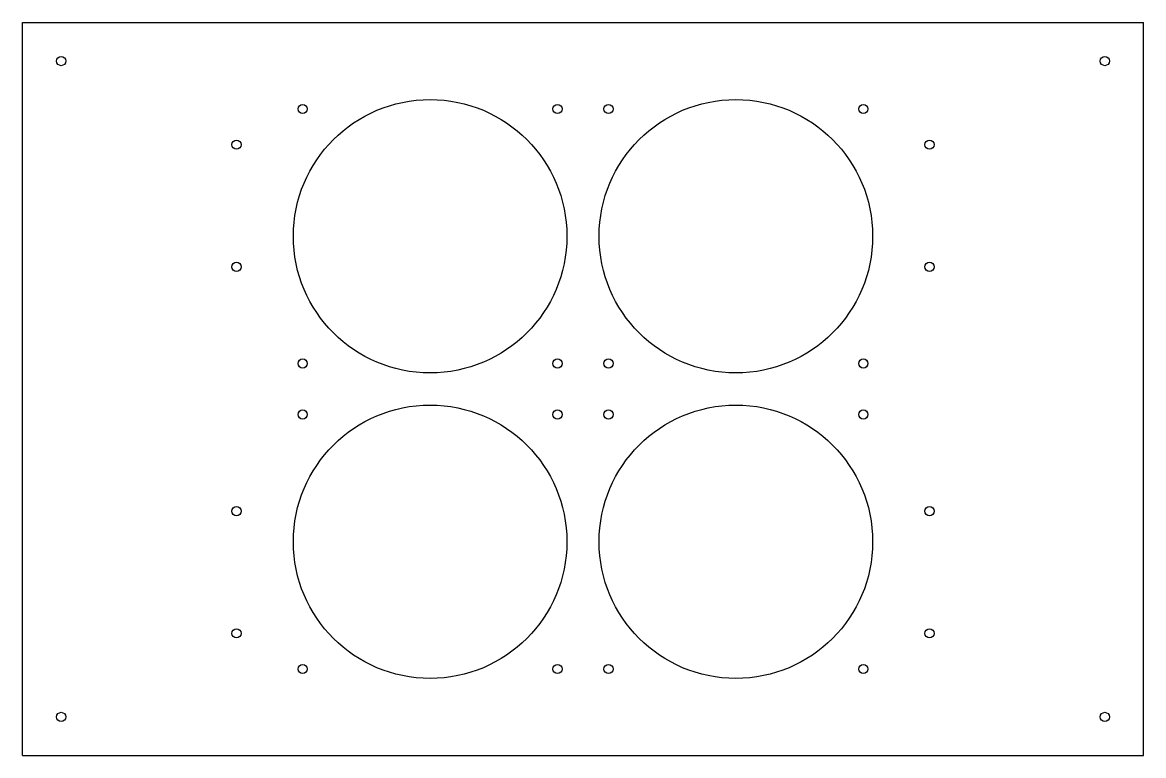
# Model space of a CAD drawing. Header units: millimetres. Extents: x 0 to 550, y 0 to 360.
import ezdxf

# ---------------------------------------------------------------- set-up
doc = ezdxf.new("R2010")
doc.units = ezdxf.units.MM

msp = doc.modelspace()

# ---------------------------------------------------------------- linework, layer by layer
at = {"layer": 'CAD_FACE'}
for p, q in [((0, 0), (0, 360)), ((0, 360), (550, 360)), ((550, 0), (550, 360)), ((0, 0), (550, 0))]:
    msp.add_line(p, q, dxfattribs=at)
for centre, radius in [((19, 341), 2.25), ((531, 341), 2.25), ((200, 255), 67.1), ((137.5, 317.5), 2.25), ((262.5, 317.5), 2.25), ((350, 255), 67.1), ((287.5, 317.5), 2.25), ((412.5, 317.5), 2.25), ((105, 300), 2.25), ((445, 300), 2.25), ((105, 240), 2.25), ((445, 240), 2.25), ((137.5, 192.5), 2.25), ((262.5, 192.5), 2.25), ((287.5, 192.5), 2.25), ((412.5, 192.5), 2.25), ((200, 105), 67.1), ((350, 105), 67.1), ((137.5, 167.5), 2.25), ((262.5, 167.5), 2.25), ((287.5, 167.5), 2.25), ((412.5, 167.5), 2.25), ((105, 120), 2.25), ((445, 120), 2.25), ((105, 60), 2.25), ((445, 60), 2.25), ((137.5, 42.5), 2.25), ((262.5, 42.5), 2.25), ((287.5, 42.5), 2.25), ((412.5, 42.5), 2.25), ((19, 19), 2.25), ((531, 19), 2.25)]:
    msp.add_circle(centre, radius, dxfattribs=at)

doc.saveas('drawing.dxf')
